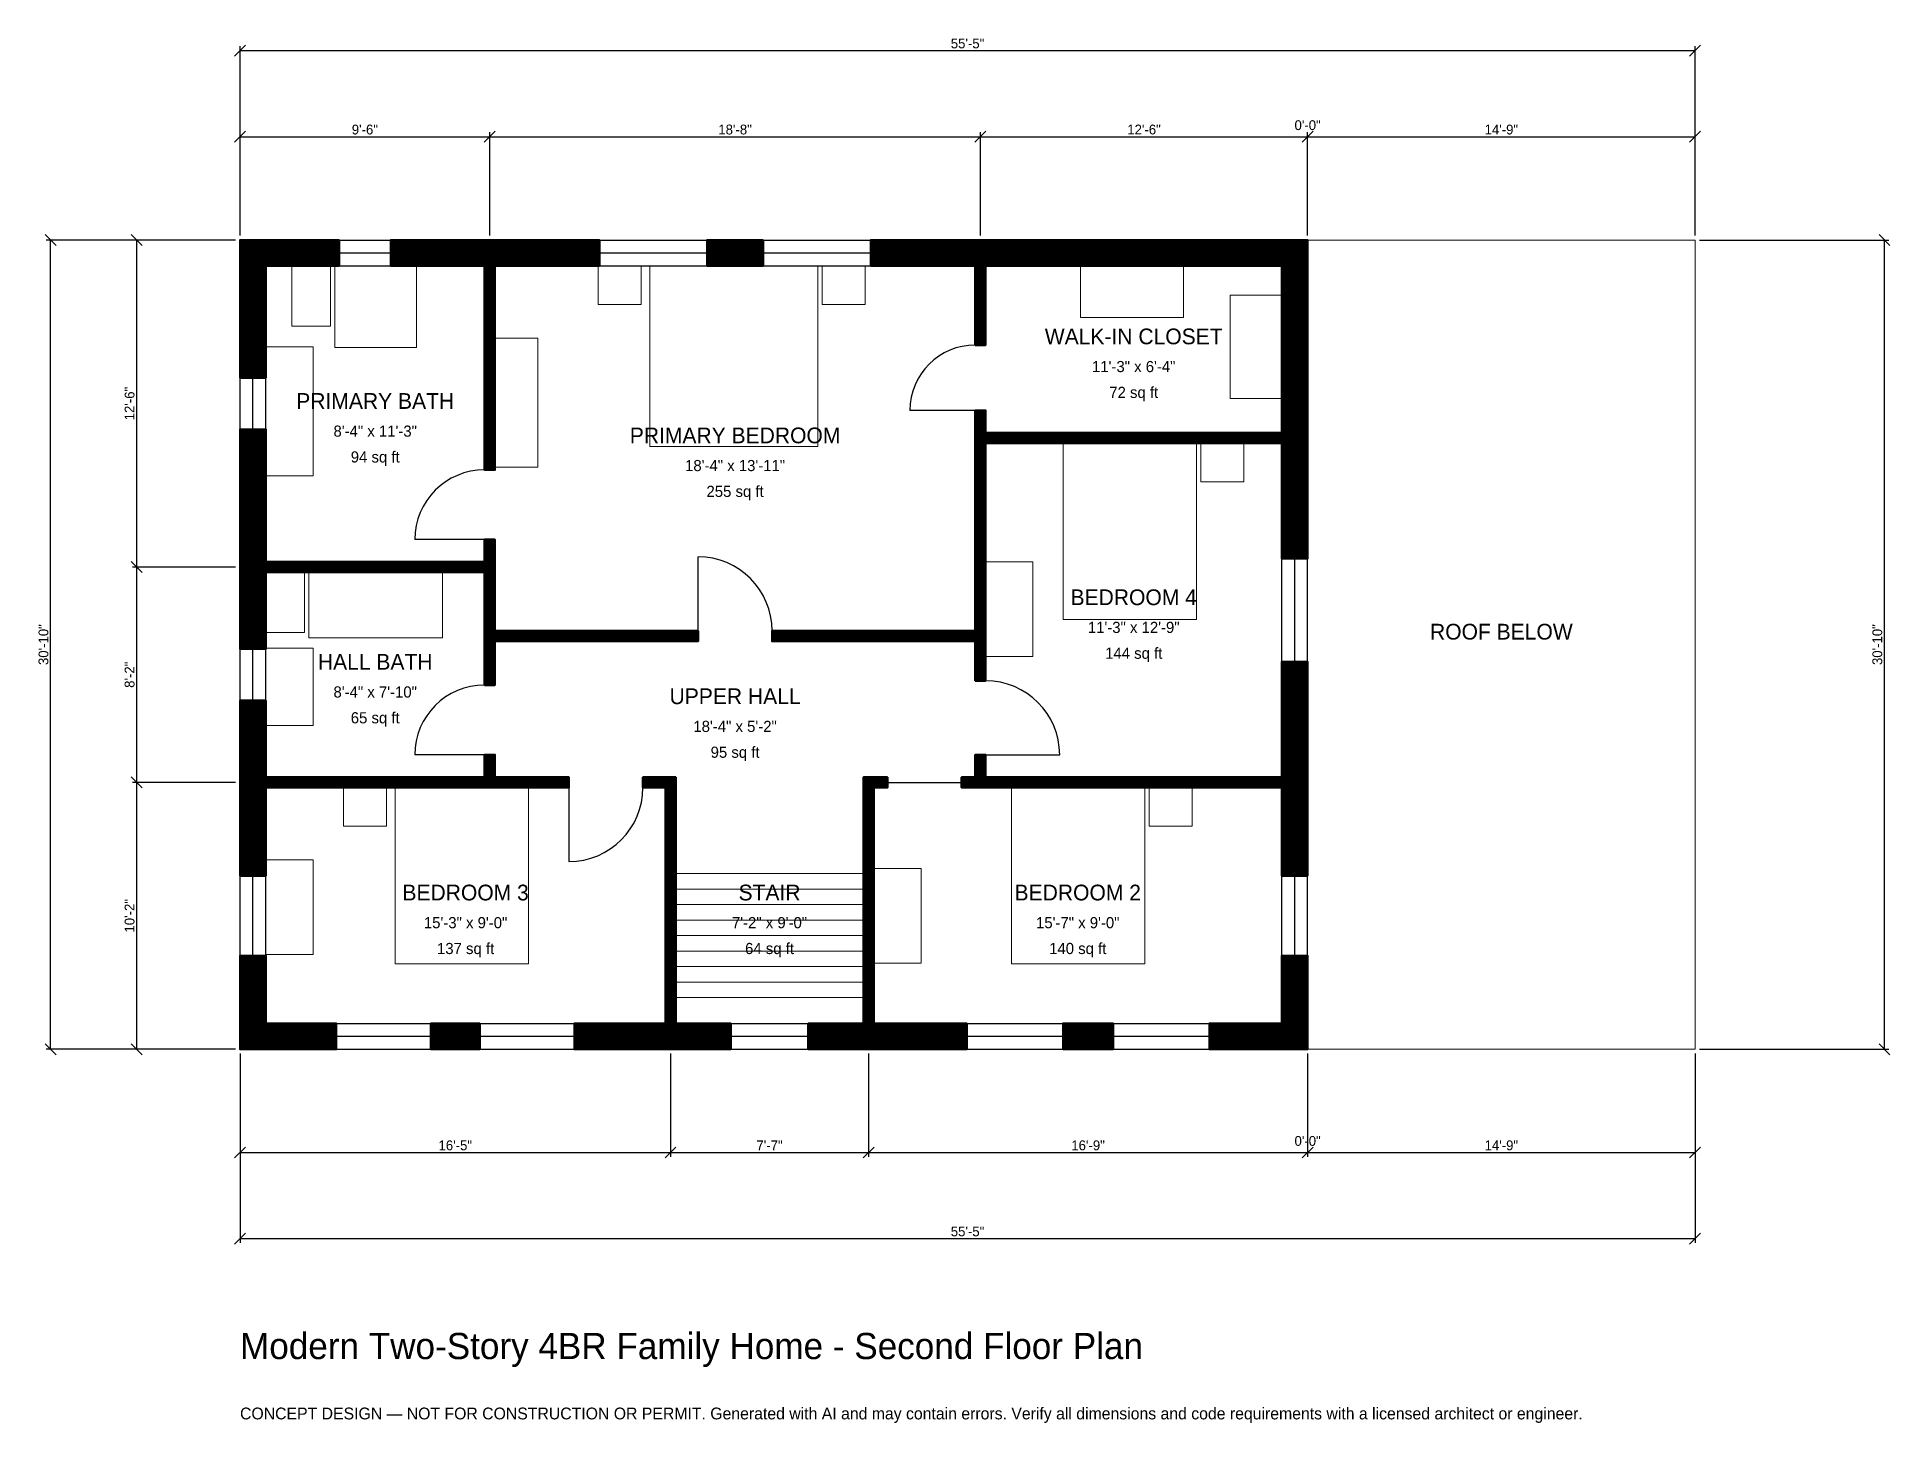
# Model space of a CAD drawing. Header units: inches. Extents: x -93 to 754, y -171 to 463.
import ezdxf
from ezdxf.enums import TextEntityAlignment as Align

# ---------------------------------------------------------------- set-up
doc = ezdxf.new("R2010")
doc.units = ezdxf.units.IN
doc.header["$MEASUREMENT"] = 0
doc.linetypes.add('DASHED', pattern=[0.6, 0.5, -0.1])
for name, color, linetype, lineweight in [('A-ANNO-DIMS', 1, 'Continuous', 13), ('A-ANNO-TEXT', 7, 'Continuous', 18), ('A-AREA-IDEN', 7, 'Continuous', 18), ('A-DOOR', 2, 'Continuous', 25), ('A-FLOR-FIXT', 9, 'Continuous', 13), ('A-FLOR-STRS', 3, 'Continuous', 18), ('A-FURN', 9, 'Continuous', 13), ('A-GLAZ', 4, 'Continuous', 25), ('A-SITE-PAVE', 8, 'Continuous', 13), ('A-WALL', 7, 'Continuous', 50), ('A-WALL-PATT', 8, 'Continuous', 13)]:
    doc.layers.add(name, color=color, linetype=linetype, lineweight=lineweight)
doc.dimstyles.new('PLAN', dxfattribs={"dimtxt": 4.5, "dimasz": 3, "dimexe": 2, "dimexo": 2, "dimgap": 1, "dimtad": 1, "dimdec": 0, "dimlunit": 4, "dimtsz": 2.5, "dimcen": 2.5, "dimclrd": 1, "dimclre": 1, "dimazin": 3, "dimtfac": 1, "dimtmove": 0, "dimatfit": 3})

msp = doc.modelspace()

# ---------------------------------------------------------------- hatches: boundary and pattern name
at = {"layer": 'A-WALL-PATT'}
h = msp.add_hatch(dxfattribs=at)
h.set_pattern_fill('ANSI31', color=8, scale=0.8)
h.paths.add_polyline_path([(190.9449, 0), (152.8871, 0), (152.8871, 11.811), (190.9449, 11.811), (194.4882, 11.811), (194.4882, 119.685), (184.252, 119.685), (184.252, 124.4094), (194.4882, 124.4094), (199.2126, 124.4094), (199.2126, 119.685), (199.2126, 11.811), (202.7559, 11.811), (224.4094, 11.811), (224.4094, 0), (202.7559, 0), (199.2126, 0), (199.2126, 0), (194.4882, 0), (194.4882, 0), (190.9449, 0)])
h.paths.add_polyline_path([(87.2703, 0), (87.2703, 11.811), (109.5801, 11.811), (109.5801, 0), (87.2703, 0)])
h.paths.add_polyline_path([(11.811, 0), (11.811, 0), (0, 0), (0, 0), (0, 0), (0, 0), (0, 11.811), (0, 11.811), (0, 42.7165), (11.811, 42.7165), (11.811, 11.811), (43.9633, 11.811), (43.9633, 0), (11.811, 0)])
h.paths.add_polyline_path([(0, 116.1417), (0, 119.685), (0, 119.685), (0, 124.4094), (0, 124.4094), (0, 127.9528), (0, 159.4488), (11.811, 159.4488), (11.811, 127.9528), (11.811, 124.4094), (111.811, 124.4094), (111.811, 134.6457), (116.5354, 134.6457), (116.5354, 124.4094), (150.3937, 124.4094), (150.3937, 119.685), (116.5354, 119.685), (111.811, 119.685), (11.811, 119.685), (11.811, 116.1417), (11.811, 79.3307), (0, 79.3307), (0, 116.1417)])
h.paths.add_polyline_path([(0, 214.5669), (0, 218.1102), (0, 218.1102), (0, 222.8346), (0, 222.8346), (0, 226.378), (0, 283.4646), (11.811, 283.4646), (11.811, 226.378), (11.811, 222.8346), (111.811, 222.8346), (111.811, 233.0709), (116.5354, 233.0709), (116.5354, 222.8346), (116.5354, 218.1102), (116.5354, 191.3386), (209.4488, 191.3386), (209.4488, 186.6142), (116.5354, 186.6142), (116.5354, 166.5354), (111.811, 166.5354), (111.811, 186.6142), (111.811, 191.3386), (111.811, 218.1102), (11.811, 218.1102), (11.811, 214.5669), (11.811, 183.0709), (0, 183.0709), (0, 214.5669)])
h.paths.add_polyline_path([(0, 358.2677), (0, 358.2677), (0, 370.0787), (0, 370.0787), (0, 370.0788), (0, 370.0788), (11.811, 370.0788), (11.811, 370.0787), (45.2756, 370.0787), (45.2756, 358.2677), (11.811, 358.2677), (11.811, 307.0866), (0, 307.0866), (0, 358.2677)])
h.paths.add_polyline_path([(108.2677, 370.0787), (111.811, 370.0787), (111.811, 370.0788), (116.5354, 370.0788), (116.5354, 370.0787), (120.0787, 370.0787), (164.3701, 370.0787), (164.3701, 358.2677), (120.0787, 358.2677), (116.5354, 358.2677), (116.5354, 264.9606), (111.811, 264.9606), (111.811, 358.2677), (108.2677, 358.2677), (68.8976, 358.2677), (68.8976, 370.0787), (108.2677, 370.0787)])
h.paths.add_polyline_path([(239.1732, 370.0787), (239.1732, 358.2677), (213.5827, 358.2677), (213.5827, 370.0787), (239.1732, 370.0787)])
h.paths.add_polyline_path([(332.6772, 370.0787), (336.2205, 370.0787), (336.2205, 370.0788), (340.9449, 370.0788), (340.9449, 370.0787), (344.4882, 370.0787), (476.378, 370.0787), (476.378, 370.0788), (488.189, 370.0788), (488.189, 370.0787), (488.189, 370.0787), (488.189, 358.2677), (488.189, 358.2677), (488.189, 285.4331), (488.189, 281.8898), (488.189, 281.8898), (488.189, 277.1654), (488.189, 277.1654), (488.189, 273.622), (488.189, 224.4094), (476.378, 224.4094), (476.378, 273.622), (476.378, 277.1654), (340.9449, 277.1654), (340.9449, 191.3386), (340.9449, 186.6142), (340.9449, 168.5039), (336.2205, 168.5039), (336.2205, 186.6142), (243.3071, 186.6142), (243.3071, 191.3386), (336.2205, 191.3386), (336.2205, 277.1654), (336.2205, 281.8898), (336.2205, 292.126), (340.9449, 292.126), (340.9449, 281.8898), (476.378, 281.8898), (476.378, 285.4331), (476.378, 358.2677), (344.4882, 358.2677), (340.9449, 358.2677), (340.9449, 322.0472), (336.2205, 322.0472), (336.2205, 358.2677), (332.6772, 358.2677), (288.3858, 358.2677), (288.3858, 370.0787), (332.6772, 370.0787)])
h.paths.add_polyline_path([(488.189, 127.9528), (488.189, 124.4094), (488.189, 124.4094), (488.189, 119.685), (488.189, 119.685), (488.189, 116.1417), (488.189, 79.3307), (476.378, 79.3307), (476.378, 116.1417), (476.378, 119.685), (340.9449, 119.685), (336.2205, 119.685), (329.9213, 119.685), (329.9213, 124.4094), (336.2205, 124.4094), (336.2205, 134.6457), (340.9449, 134.6457), (340.9449, 124.4094), (476.378, 124.4094), (476.378, 127.9528), (476.378, 177.1654), (488.189, 177.1654), (488.189, 127.9528)])
h.paths.add_polyline_path([(488.189, 11.811), (488.189, 11.811), (488.189, 0), (488.189, 0), (488.189, 0), (476.378, 0), (476.378, 0), (443.3071, 0), (443.3071, 11.811), (476.378, 11.811), (476.378, 42.7165), (488.189, 42.7165), (488.189, 11.811)])
h.paths.add_polyline_path([(376.378, 0), (376.378, 11.811), (399.2126, 11.811), (399.2126, 0), (376.378, 0)])
h.paths.add_polyline_path([(293.3071, 0), (289.7638, 0), (289.7638, 0), (285.0394, 0), (285.0394, 0), (281.4961, 0), (259.8425, 0), (259.8425, 11.811), (281.4961, 11.811), (285.0394, 11.811), (285.0394, 119.685), (285.0394, 124.4094), (289.7638, 124.4094), (296.063, 124.4094), (296.063, 119.685), (289.7638, 119.685), (289.7638, 11.811), (293.3071, 11.811), (332.2835, 11.811), (332.2835, 0), (293.3071, 0)])

# ---------------------------------------------------------------- linework, layer by layer
at = {"layer": 'A-DOOR'}
for p, q in [((336.2205, 292.126), (306.2992, 292.126)), ((111.811, 233.0709), (79.9213, 233.0709)), ((209.4488, 191.3386), (209.4488, 225.1969)), ((111.811, 134.6457), (79.9213, 134.6457)), ((340.9449, 134.6457), (374.8031, 134.6457)), ((150.3937, 119.685), (150.3937, 85.8268)), ((296.063, 122.0472), (329.9213, 122.0472))]:
    msp.add_line(p, q, dxfattribs=at)
for centre, radius, start, end in [((336.2205, 292.126), 29.9213, 90, 180), ((111.811, 233.0709), 31.8898, 90, 180), ((209.4488, 191.3386), 33.8583, 0, 90), ((111.811, 134.6457), 31.8898, 90, 180), ((340.9449, 134.6457), 33.8583, 0, 90), ((150.3937, 119.685), 33.8583, 270, 360)]:
    msp.add_arc(centre, radius, start, end, dxfattribs=at)
at = {"layer": 'A-FLOR-FIXT'}
for points in [[(23.622, 330.7087), (41.3386, 330.7087), (41.3386, 358.2677), (23.622, 358.2677)], [(43.3071, 320.8661), (80.7087, 320.8661), (80.7087, 358.2677), (43.3071, 358.2677)], [(11.811, 262.2047), (33.4646, 262.2047), (33.4646, 321.2598), (11.811, 321.2598)], [(11.811, 190.5512), (29.5276, 190.5512), (29.5276, 218.1102), (11.811, 218.1102)], [(31.4961, 188.189), (92.5197, 188.189), (92.5197, 218.1102), (31.4961, 218.1102)], [(11.811, 148.0315), (33.4646, 148.0315), (33.4646, 183.4646), (11.811, 183.4646)]]:
    msp.add_lwpolyline(points, close=True, dxfattribs=at)
at = {"layer": 'A-FLOR-STRS'}
for p, q in [((199.2126, 80.315), (285.0394, 80.315)), ((199.2126, 73.2283), (285.0394, 73.2283)), ((199.2126, 66.1417), (285.0394, 66.1417)), ((199.2126, 59.0551), (285.0394, 59.0551)), ((199.2126, 51.9685), (285.0394, 51.9685)), ((199.2126, 44.8819), (285.0394, 44.8819)), ((199.2126, 37.7953), (285.0394, 37.7953)), ((199.2126, 30.7087), (285.0394, 30.7087)), ((199.2126, 23.622), (285.0394, 23.622))]:
    msp.add_line(p, q, dxfattribs=at)
at = {"layer": 'A-FURN'}
for points in [[(163.7795, 340.5512), (183.4646, 340.5512), (183.4646, 358.2677), (163.7795, 358.2677)], [(187.4016, 275.5906), (264.1732, 275.5906), (264.1732, 358.2677), (187.4016, 358.2677)], [(266.1417, 340.5512), (285.8268, 340.5512), (285.8268, 358.2677), (266.1417, 358.2677)], [(384.252, 334.6457), (431.4961, 334.6457), (431.4961, 358.2677), (384.252, 358.2677)], [(452.7559, 297.6378), (476.378, 297.6378), (476.378, 344.8819), (452.7559, 344.8819)], [(116.5354, 266.1417), (136.2205, 266.1417), (136.2205, 325.1969), (116.5354, 325.1969)], [(376.378, 196.4567), (437.4016, 196.4567), (437.4016, 277.1654), (376.378, 277.1654)], [(439.3701, 259.4488), (459.0551, 259.4488), (459.0551, 277.1654), (439.3701, 277.1654)], [(340.9449, 179.5276), (362.5984, 179.5276), (362.5984, 222.8346), (340.9449, 222.8346)], [(47.2441, 101.9685), (66.9291, 101.9685), (66.9291, 119.685), (47.2441, 119.685)], [(70.8661, 38.9764), (131.8898, 38.9764), (131.8898, 119.685), (70.8661, 119.685)], [(352.7559, 38.9764), (413.7795, 38.9764), (413.7795, 119.685), (352.7559, 119.685)], [(415.748, 101.9685), (435.4331, 101.9685), (435.4331, 119.685), (415.748, 119.685)], [(11.811, 43.3071), (33.4646, 43.3071), (33.4646, 86.6142), (11.811, 86.6142)], [(289.7638, 39.3701), (311.4173, 39.3701), (311.4173, 82.6772), (289.7638, 82.6772)]]:
    msp.add_lwpolyline(points, close=True, dxfattribs=at)
at = {"layer": 'A-GLAZ'}
for p, q in [((45.2756, 370.0787), (68.8976, 370.0787)), ((164.3701, 370.0787), (213.5827, 370.0787)), ((239.1732, 370.0787), (288.3858, 370.0787)), ((45.2756, 364.1732), (68.8976, 364.1732)), ((45.2756, 358.2677), (68.8976, 358.2677)), ((164.3701, 364.1732), (213.5827, 364.1732)), ((164.3701, 358.2677), (213.5827, 358.2677)), ((239.1732, 364.1732), (288.3858, 364.1732)), ((239.1732, 358.2677), (288.3858, 358.2677)), ((0, 283.4646), (0, 307.0866)), ((5.9055, 283.4646), (5.9055, 307.0866)), ((11.811, 283.4646), (11.811, 307.0866)), ((476.378, 177.1654), (476.378, 224.4094)), ((482.2835, 177.1654), (482.2835, 224.4094)), ((488.189, 177.1654), (488.189, 224.4094)), ((0, 159.4488), (0, 183.0709)), ((5.9055, 159.4488), (5.9055, 183.0709)), ((11.811, 159.4488), (11.811, 183.0709)), ((0, 42.7165), (0, 79.3307)), ((5.9055, 42.7165), (5.9055, 79.3307)), ((11.811, 42.7165), (11.811, 79.3307)), ((476.378, 42.7165), (476.378, 79.3307)), ((482.2835, 42.7165), (482.2835, 79.3307)), ((488.189, 42.7165), (488.189, 79.3307)), ((43.9633, 11.811), (87.2703, 11.811)), ((109.5801, 11.811), (152.8871, 11.811)), ((224.4094, 11.811), (259.8425, 11.811)), ((332.2835, 11.811), (376.378, 11.811)), ((399.2126, 11.811), (443.3071, 11.811)), ((43.9633, 5.9055), (87.2703, 5.9055)), ((43.9633, 0), (87.2703, 0)), ((109.5801, 5.9055), (152.8871, 5.9055)), ((109.5801, 0), (152.8871, 0)), ((224.4094, 5.9055), (259.8425, 5.9055)), ((224.4094, 0), (259.8425, 0)), ((332.2835, 5.9055), (376.378, 5.9055)), ((332.2835, 0), (376.378, 0)), ((399.2126, 5.9055), (443.3071, 5.9055)), ((399.2126, 0), (443.3071, 0))]:
    msp.add_line(p, q, dxfattribs=at)
at = {"layer": 'A-SITE-PAVE', "linetype": 'DASHED'}
msp.add_lwpolyline([(488.189, 0), (665.3543, 0), (665.3543, 370.0787), (488.189, 370.0787)], close=True, dxfattribs=at)
at = {"layer": 'A-WALL'}
for points in [[(0, 358.2677), (0, 358.2677), (0, 370.0787), (0, 370.0787), (0, 370.0788), (0, 370.0788), (11.811, 370.0788), (11.811, 370.0787), (45.2756, 370.0787), (45.2756, 358.2677), (11.811, 358.2677), (11.811, 307.0866), (0, 307.0866), (0, 358.2677)], [(108.2677, 370.0787), (111.811, 370.0787), (111.811, 370.0788), (116.5354, 370.0788), (116.5354, 370.0787), (120.0787, 370.0787), (164.3701, 370.0787), (164.3701, 358.2677), (120.0787, 358.2677), (116.5354, 358.2677), (116.5354, 264.9606), (111.811, 264.9606), (111.811, 358.2677), (108.2677, 358.2677), (68.8976, 358.2677), (68.8976, 370.0787), (108.2677, 370.0787)], [(239.1732, 370.0787), (239.1732, 358.2677), (213.5827, 358.2677), (213.5827, 370.0787), (239.1732, 370.0787)], [(332.6772, 370.0787), (336.2205, 370.0787), (336.2205, 370.0788), (340.9449, 370.0788), (340.9449, 370.0787), (344.4882, 370.0787), (476.378, 370.0787), (476.378, 370.0788), (488.189, 370.0788), (488.189, 370.0787), (488.189, 370.0787), (488.189, 358.2677), (488.189, 358.2677), (488.189, 285.4331), (488.189, 281.8898), (488.189, 281.8898), (488.189, 277.1654), (488.189, 277.1654), (488.189, 273.622), (488.189, 224.4094), (476.378, 224.4094), (476.378, 273.622), (476.378, 277.1654), (340.9449, 277.1654), (340.9449, 191.3386), (340.9449, 186.6142), (340.9449, 168.5039), (336.2205, 168.5039), (336.2205, 186.6142), (243.3071, 186.6142), (243.3071, 191.3386), (336.2205, 191.3386), (336.2205, 277.1654), (336.2205, 281.8898), (336.2205, 292.126), (340.9449, 292.126), (340.9449, 281.8898), (476.378, 281.8898), (476.378, 285.4331), (476.378, 358.2677), (344.4882, 358.2677), (340.9449, 358.2677), (340.9449, 322.0472), (336.2205, 322.0472), (336.2205, 358.2677), (332.6772, 358.2677), (288.3858, 358.2677), (288.3858, 370.0787), (332.6772, 370.0787)], [(0, 214.5669), (0, 218.1102), (0, 218.1102), (0, 222.8346), (0, 222.8346), (0, 226.378), (0, 283.4646), (11.811, 283.4646), (11.811, 226.378), (11.811, 222.8346), (111.811, 222.8346), (111.811, 233.0709), (116.5354, 233.0709), (116.5354, 222.8346), (116.5354, 218.1102), (116.5354, 191.3386), (209.4488, 191.3386), (209.4488, 186.6142), (116.5354, 186.6142), (116.5354, 166.5354), (111.811, 166.5354), (111.811, 186.6142), (111.811, 191.3386), (111.811, 218.1102), (11.811, 218.1102), (11.811, 214.5669), (11.811, 183.0709), (0, 183.0709), (0, 214.5669)], [(488.189, 127.9528), (488.189, 124.4094), (488.189, 124.4094), (488.189, 119.685), (488.189, 119.685), (488.189, 116.1417), (488.189, 79.3307), (476.378, 79.3307), (476.378, 116.1417), (476.378, 119.685), (340.9449, 119.685), (336.2205, 119.685), (329.9213, 119.685), (329.9213, 124.4094), (336.2205, 124.4094), (336.2205, 134.6457), (340.9449, 134.6457), (340.9449, 124.4094), (476.378, 124.4094), (476.378, 127.9528), (476.378, 177.1654), (488.189, 177.1654), (488.189, 127.9528)], [(0, 116.1417), (0, 119.685), (0, 119.685), (0, 124.4094), (0, 124.4094), (0, 127.9528), (0, 159.4488), (11.811, 159.4488), (11.811, 127.9528), (11.811, 124.4094), (111.811, 124.4094), (111.811, 134.6457), (116.5354, 134.6457), (116.5354, 124.4094), (150.3937, 124.4094), (150.3937, 119.685), (116.5354, 119.685), (111.811, 119.685), (11.811, 119.685), (11.811, 116.1417), (11.811, 79.3307), (0, 79.3307), (0, 116.1417)], [(190.9449, 0), (152.8871, 0), (152.8871, 11.811), (190.9449, 11.811), (194.4882, 11.811), (194.4882, 119.685), (184.252, 119.685), (184.252, 124.4094), (194.4882, 124.4094), (199.2126, 124.4094), (199.2126, 119.685), (199.2126, 11.811), (202.7559, 11.811), (224.4094, 11.811), (224.4094, 0), (202.7559, 0), (199.2126, 0), (199.2126, 0), (194.4882, 0), (194.4882, 0), (190.9449, 0)], [(293.3071, 0), (289.7638, 0), (289.7638, 0), (285.0394, 0), (285.0394, 0), (281.4961, 0), (259.8425, 0), (259.8425, 11.811), (281.4961, 11.811), (285.0394, 11.811), (285.0394, 119.685), (285.0394, 124.4094), (289.7638, 124.4094), (296.063, 124.4094), (296.063, 119.685), (289.7638, 119.685), (289.7638, 11.811), (293.3071, 11.811), (332.2835, 11.811), (332.2835, 0), (293.3071, 0)], [(11.811, 0), (11.811, 0), (0, 0), (0, 0), (0, 0), (0, 0), (0, 11.811), (0, 11.811), (0, 42.7165), (11.811, 42.7165), (11.811, 11.811), (43.9633, 11.811), (43.9633, 0), (11.811, 0)], [(488.189, 11.811), (488.189, 11.811), (488.189, 0), (488.189, 0), (488.189, 0), (476.378, 0), (476.378, 0), (443.3071, 0), (443.3071, 11.811), (476.378, 11.811), (476.378, 42.7165), (488.189, 42.7165), (488.189, 11.811)], [(87.2703, 0), (87.2703, 11.811), (109.5801, 11.811), (109.5801, 0), (87.2703, 0)], [(376.378, 0), (376.378, 11.811), (399.2126, 11.811), (399.2126, 0), (376.378, 0)]]:
    msp.add_lwpolyline(points, close=True, dxfattribs=at)

# ---------------------------------------------------------------- texts
at = {"layer": 'A-ANNO-TEXT'}
for s, height, p in [('Modern Two-Story 4BR Family Home - Second Floor Plan', 12, (0, -141.7323)), ('CONCEPT DESIGN — NOT FOR CONSTRUCTION OR PERMIT. Generated with AI and may contain errors. Verify all dimensions and code requirements with a licensed architect or engineer.', 5.4, (0, -169.2913))]:
    msp.add_text(s, height=height, dxfattribs=at).set_placement(p)
at = {"layer": 'A-AREA-IDEN'}
for s, height, p in [('WALK-IN CLOSET', 7.2, (408.6614, 325.9843)), ('11\'-3" x 6\'-4"', 5.1, (408.6614, 312.2047)), ('PRIMARY BATH', 7.2, (61.811, 296.4567)), ('72 sq ft', 5.1, (408.6614, 300.3937)), ('8\'-4" x 11\'-3"', 5.1, (61.811, 282.6772)), ('PRIMARY BEDROOM', 7.2, (226.378, 280.7087)), ('94 sq ft', 5.1, (61.811, 270.8661)), ('18\'-4" x 13\'-11"', 5.1, (226.378, 266.9291)), ('255 sq ft', 5.1, (226.378, 255.1181)), ('BEDROOM 4', 7.2, (408.6614, 206.6929)), ('11\'-3" x 12\'-9"', 5.1, (408.6614, 192.9134)), ('ROOF BELOW', 7.2, (576.7717, 190.9449)), ('HALL BATH', 7.2, (61.811, 177.1654)), ('144 sq ft', 5.1, (408.6614, 181.1024)), ('8\'-4" x 7\'-10"', 5.1, (61.811, 163.3858)), ('UPPER HALL', 7.2, (226.378, 161.4173)), ('65 sq ft', 5.1, (61.811, 151.5748)), ('18\'-4" x 5\'-2"', 5.1, (226.378, 147.6378)), ('95 sq ft', 5.1, (226.378, 135.8268)), ('BEDROOM 3', 7.2, (103.1496, 71.6535)), ('STAIR', 7.2, (242.126, 71.6535)), ('BEDROOM 2', 7.2, (383.0709, 71.6535)), ('15\'-3" x 9\'-0"', 5.1, (103.1496, 57.874)), ('7\'-2" x 9\'-0"', 5.1, (242.126, 57.874)), ('15\'-7" x 9\'-0"', 5.1, (383.0709, 57.874)), ('137 sq ft', 5.1, (103.1496, 46.063)), ('64 sq ft', 5.1, (242.126, 46.063)), ('140 sq ft', 5.1, (383.0709, 46.063))]:
    msp.add_text(s, height=height, dxfattribs=at).set_placement(p, align=Align.MIDDLE_CENTER)

# ---------------------------------------------------------------- dimensions: what is measured, and where the dimension line sits
at = {"layer": 'A-ANNO-DIMS'}
for base, p1, p2, text in [((0, 456.6929), (0, 370.0787), (665.3543, 370.0787), '55\'-5"'), ((488.189, 417.3228), (488.189, 370.0787), (488.189, 370.0787), '0\'-0"'), ((0, 417.3228), (0, 370.0787), (114.1732, 370.0787), '9\'-6"'), ((114.1732, 417.3228), (114.1732, 370.0787), (338.5827, 370.0787), '18\'-8"'), ((338.5827, 417.3228), (338.5827, 370.0787), (488.189, 370.0787), '12\'-6"'), ((488.189, 417.3228), (488.189, 370.0787), (665.3543, 370.0787), '14\'-9"'), ((0, -47.2441), (0, 0), (196.8504, 0), '16\'-5"'), ((0, -86.6142), (0, 0), (665.3543, 0), '55\'-5"'), ((196.8504, -47.2441), (196.8504, 0), (287.4016, 0), '7\'-7"'), ((287.4016, -47.2441), (287.4016, 0), (488.189, 0), '16\'-9"'), ((488.189, -47.2441), (488.189, 0), (488.189, 0), '0\'-0"'), ((488.189, -47.2441), (488.189, 0), (665.3543, 0), '14\'-9"')]:
    msp.add_linear_dim(base=base, p1=p1, p2=p2, text=text, dimstyle='PLAN', dxfattribs=at).render()
for base, p1, p2, text in [((-86.6142, 0), (0, 0), (0, 370.0787), '30\'-10"'), ((-47.2441, 220.4724), (0, 220.4724), (0, 370.0787), '12\'-6"'), ((751.9685, 0), (665.3543, 0), (665.3543, 370.0787), '30\'-10"'), ((-47.2441, 122.0472), (0, 122.0472), (0, 220.4724), '8\'-2"'), ((-47.2441, 0), (0, 0), (0, 122.0472), '10\'-2"')]:
    msp.add_linear_dim(base=base, p1=p1, p2=p2, angle=90, text=text, dimstyle='PLAN', dxfattribs=at).render()

doc.saveas('drawing.dxf')
